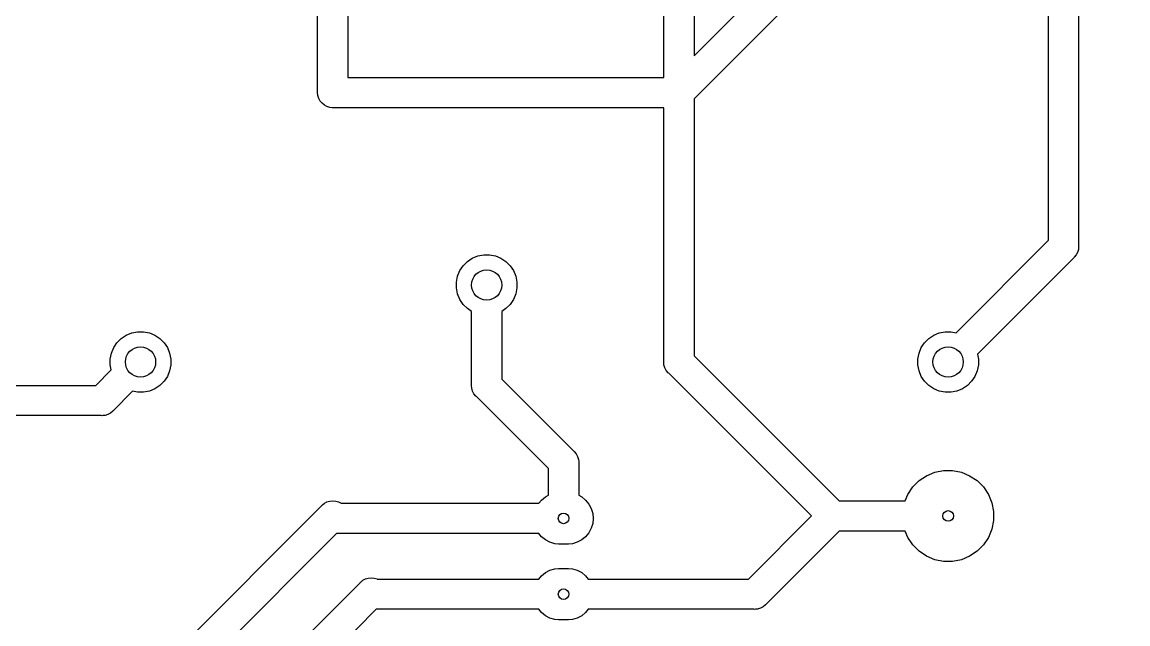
# Model space of a CAD drawing. Extents: x 116.3 to 187.7, y -133.9 to -40.7.
# Drawn here: x 151.03 to 187.55, y -98.81 to -78.96 of the extents above; entities that cross this region are included whole.
import ezdxf

# ---------------------------------------------------------------- set-up
doc = ezdxf.new("R2010")
doc.units = 0
doc.layers.add('BLACK', color=7, linetype='CONTINUOUS')

msp = doc.modelspace()

# ---------------------------------------------------------------- linework, layer by layer
at = {"layer": 'BLACK', "linetype": 'CONTINUOUS'}
for p, q in [((187.546, -67.1609), (173.22, -81.4871)), ((172.22, -80.78), (172.22, -73.24)), ((173.22, -73.24), (173.22, -80.0729)), ((173.22, -80.0729), (180.053, -73.24)), ((184.92, -86.1529), (184.92, -77.0686)), ((185.92, -77.0686), (185.92, -86.3354)), ((160.79, -81.2554), (160.79, -78.32)), ((161.79, -78.32), (161.79, -80.78)), ((161.79, -80.78), (172.22, -80.78)), ((160.788, -81.28), (160.79, -81.2554)), ((160.797, -81.378), (160.788, -81.28)), ((160.826, -81.4723), (160.797, -81.378)), ((160.872, -81.5591), (160.826, -81.4723)), ((160.935, -81.6353), (160.872, -81.5591)), ((161.011, -81.6977), (160.935, -81.6353)), ((161.098, -81.7442), (161.011, -81.6977)), ((161.192, -81.7728), (161.098, -81.7442)), ((161.265, -81.78), (161.192, -81.7728)), ((161.29, -81.7824), (161.265, -81.78)), ((161.315, -81.78), (161.29, -81.7824)), ((172.22, -81.78), (161.315, -81.78)), ((172.22, -90.1454), (172.22, -81.78)), ((173.22, -81.4871), (173.22, -89.9629)), ((181.871, -89.2023), (184.92, -86.1529)), ((185.913, -86.458), (185.884, -86.5523)), ((185.92, -86.3846), (185.913, -86.458)), ((185.92, -86.3354), (185.922, -86.36)), ((185.922, -86.36), (185.92, -86.3846)), ((185.92, -86.3846), (185.92, -86.3846)), ((165.593, -86.9925), (165.733, -86.8532)), ((165.733, -86.8532), (165.896, -86.7438)), ((165.896, -86.7438), (166.078, -86.6684)), ((166.078, -86.6684), (166.272, -86.63)), ((166.272, -86.63), (166.468, -86.63)), ((166.468, -86.63), (166.662, -86.6684)), ((166.662, -86.6684), (166.844, -86.7438)), ((166.844, -86.7438), (167.007, -86.8532)), ((167.007, -86.8532), (167.147, -86.9925)), ((185.756, -86.7309), (182.578, -89.9094)), ((185.775, -86.7153), (185.756, -86.7309)), ((185.838, -86.6391), (185.775, -86.7153)), ((185.884, -86.5523), (185.838, -86.6391)), ((165.408, -87.3383), (165.484, -87.1563)), ((165.484, -87.1563), (165.593, -86.9925)), ((167.147, -86.9925), (167.256, -87.1563)), ((167.256, -87.1563), (167.332, -87.3383)), ((165.37, -87.5315), (165.408, -87.3383)), ((165.37, -87.7285), (165.37, -87.5315)), ((167.332, -87.3383), (167.37, -87.5315)), ((167.37, -87.5315), (167.37, -87.7285)), ((165.408, -87.9217), (165.37, -87.7285)), ((165.484, -88.1037), (165.408, -87.9217)), ((167.332, -87.9217), (167.256, -88.1037)), ((167.37, -87.7285), (167.332, -87.9217)), ((165.593, -88.2675), (165.484, -88.1037)), ((165.733, -88.4068), (165.593, -88.2675)), ((167.147, -88.2675), (167.007, -88.4068)), ((167.256, -88.1037), (167.147, -88.2675)), ((165.87, -88.4986), (165.733, -88.4068)), ((165.87, -90.9154), (165.87, -88.4986)), ((167.007, -88.4068), (166.87, -88.4986)), ((166.87, -88.4986), (166.87, -90.7329)), ((154.163, -89.5325), (154.303, -89.3932)), ((154.303, -89.3932), (154.466, -89.2838)), ((154.466, -89.2838), (154.648, -89.2084)), ((154.648, -89.2084), (154.842, -89.17)), ((154.842, -89.17), (155.038, -89.17)), ((155.038, -89.17), (155.232, -89.2084)), ((155.232, -89.2084), (155.414, -89.2838)), ((155.414, -89.2838), (155.577, -89.3932)), ((155.577, -89.3932), (155.717, -89.5325)), ((180.833, -89.5325), (180.973, -89.3932)), ((180.973, -89.3932), (181.136, -89.2838)), ((181.136, -89.2838), (181.318, -89.2084)), ((181.318, -89.2084), (181.512, -89.17)), ((181.512, -89.17), (181.708, -89.17)), ((181.708, -89.17), (181.871, -89.2023)), ((153.978, -89.8783), (154.054, -89.6963)), ((154.054, -89.6963), (154.163, -89.5325)), ((155.717, -89.5325), (155.826, -89.6963)), ((155.826, -89.6963), (155.902, -89.8783)), ((180.648, -89.8783), (180.724, -89.6963)), ((180.724, -89.6963), (180.833, -89.5325)), ((153.94, -90.0715), (153.978, -89.8783)), ((153.94, -90.2685), (153.94, -90.0715)), ((155.902, -89.8783), (155.94, -90.0715)), ((155.94, -90.0715), (155.94, -90.2685)), ((172.218, -90.17), (172.22, -90.1454)), ((172.227, -90.268), (172.218, -90.17)), ((173.22, -89.9629), (178.007, -94.75)), ((180.61, -90.0715), (180.648, -89.8783)), ((180.61, -90.2685), (180.61, -90.0715)), ((182.578, -89.9094), (182.61, -90.0715)), ((182.61, -90.0715), (182.61, -90.2685)), ((153.463, -90.94), (153.972, -90.4306)), ((153.972, -90.4306), (153.94, -90.2685)), ((155.902, -90.4617), (155.826, -90.6437)), ((155.94, -90.2685), (155.902, -90.4617)), ((172.256, -90.3623), (172.227, -90.268)), ((172.302, -90.4491), (172.256, -90.3623)), ((172.365, -90.5253), (172.302, -90.4491)), ((172.384, -90.5409), (172.365, -90.5253)), ((177.093, -95.25), (172.384, -90.5409)), ((180.648, -90.4617), (180.61, -90.2685)), ((180.724, -90.6437), (180.648, -90.4617)), ((182.572, -90.4617), (182.496, -90.6437)), ((182.61, -90.2685), (182.572, -90.4617)), ((155.717, -90.8075), (155.577, -90.9468)), ((155.826, -90.6437), (155.717, -90.8075)), ((165.868, -90.94), (165.87, -90.9154)), ((166.87, -90.7329), (169.246, -93.1091)), ((180.833, -90.8075), (180.724, -90.6437)), ((180.973, -90.9468), (180.833, -90.8075)), ((182.387, -90.8075), (182.247, -90.9468)), ((182.496, -90.6437), (182.387, -90.8075)), ((140.759, -90.94), (153.463, -90.94)), ((154.679, -91.1377), (154.041, -91.7762)), ((154.842, -91.17), (154.679, -91.1377)), ((155.038, -91.17), (154.842, -91.17)), ((155.232, -91.1316), (155.038, -91.17)), ((155.414, -91.0562), (155.232, -91.1316)), ((155.577, -90.9468), (155.414, -91.0562)), ((165.877, -91.038), (165.868, -90.94)), ((165.906, -91.1323), (165.877, -91.038)), ((165.952, -91.2191), (165.906, -91.1323)), ((166.015, -91.2953), (165.952, -91.2191)), ((181.136, -91.0562), (180.973, -90.9468)), ((181.318, -91.1316), (181.136, -91.0562)), ((181.512, -91.17), (181.318, -91.1316)), ((181.708, -91.17), (181.512, -91.17)), ((181.902, -91.1316), (181.708, -91.17)), ((182.084, -91.0562), (181.902, -91.1316)), ((182.247, -90.9468), (182.084, -91.0562)), ((166.034, -91.3109), (166.015, -91.2953)), ((168.41, -93.6871), (166.034, -91.3109)), ((153.645, -91.94), (140.759, -91.94)), ((153.67, -91.9424), (153.645, -91.94)), ((153.695, -91.94), (153.67, -91.9424)), ((153.768, -91.9328), (153.695, -91.94)), ((153.862, -91.9042), (153.768, -91.9328)), ((153.949, -91.8577), (153.862, -91.9042)), ((154.025, -91.7953), (153.949, -91.8577)), ((154.041, -91.7762), (154.025, -91.7953)), ((169.246, -93.1091), (169.265, -93.1247)), ((169.265, -93.1247), (169.328, -93.2009)), ((169.328, -93.2009), (169.374, -93.2877)), ((169.374, -93.2877), (169.403, -93.382)), ((169.403, -93.382), (169.41, -93.4554)), ((169.41, -93.4554), (169.41, -93.4554)), ((169.41, -93.4554), (169.412, -93.48)), ((169.412, -93.48), (169.41, -93.5045)), ((168.41, -94.5666), (168.41, -93.6871)), ((169.41, -93.5045), (169.41, -94.5666)), ((180.899, -93.9207), (181.172, -93.8076)), ((181.172, -93.8076), (181.462, -93.75)), ((181.462, -93.75), (181.758, -93.75)), ((181.758, -93.75), (182.048, -93.8076)), ((182.048, -93.8076), (182.321, -93.9207)), ((180.445, -94.2938), (180.654, -94.0849)), ((180.654, -94.0849), (180.899, -93.9207)), ((182.321, -93.9207), (182.566, -94.0849)), ((182.566, -94.0849), (182.775, -94.2938)), ((168.31, -94.6198), (168.41, -94.5666)), ((169.41, -94.5666), (169.51, -94.6198)), ((180.194, -94.75), (180.281, -94.5395)), ((180.281, -94.5395), (180.445, -94.2938)), ((182.775, -94.2938), (182.939, -94.5395)), ((182.939, -94.5395), (183.052, -94.8125)), ((153.463, -102.37), (160.919, -94.9138)), ((160.919, -94.9138), (160.935, -94.8947)), ((160.935, -94.8947), (160.954, -94.8791)), ((160.954, -94.8791), (161.011, -94.8323)), ((160.954, -94.8791), (160.954, -94.8791)), ((161.011, -94.8323), (161.098, -94.7858)), ((161.098, -94.7858), (161.142, -94.7725)), ((161.142, -94.7725), (161.192, -94.7572)), ((161.192, -94.7572), (161.29, -94.7476)), ((161.29, -94.7476), (161.388, -94.7572)), ((161.388, -94.7572), (161.482, -94.7858)), ((161.482, -94.7858), (161.482, -94.7858)), ((161.482, -94.7858), (161.565, -94.83)), ((161.565, -94.83), (168.096, -94.83)), ((168.096, -94.83), (168.181, -94.7261)), ((168.181, -94.7261), (168.31, -94.6198)), ((169.51, -94.6198), (169.639, -94.7261)), ((169.639, -94.7261), (169.745, -94.8555)), ((169.745, -94.8555), (169.824, -95.0031)), ((178.007, -94.75), (180.194, -94.75)), ((183.052, -94.8125), (183.11, -95.1023)), ((169.824, -95.0031), (169.873, -95.1634)), ((169.873, -95.1634), (169.889, -95.33)), ((175.013, -97.33), (177.093, -95.25)), ((183.11, -95.1023), (183.11, -95.3977)), ((169.824, -95.6569), (169.745, -95.8045)), ((169.873, -95.4966), (169.824, -95.6569)), ((169.889, -95.33), (169.873, -95.4966)), ((183.11, -95.3977), (183.052, -95.6875)), ((161.417, -95.83), (154.17, -103.077)), ((168.096, -95.83), (161.417, -95.83)), ((168.181, -95.9339), (168.096, -95.83)), ((168.31, -96.0402), (168.181, -95.9339)), ((169.639, -95.9339), (169.51, -96.0402)), ((169.745, -95.8045), (169.639, -95.9339)), ((178.007, -95.75), (175.591, -98.1662)), ((180.194, -95.75), (178.007, -95.75)), ((180.281, -95.9605), (180.194, -95.75)), ((180.445, -96.2062), (180.281, -95.9605)), ((182.939, -95.9605), (182.775, -96.2062)), ((183.052, -95.6875), (182.939, -95.9605)), ((168.458, -96.1191), (168.31, -96.0402)), ((168.618, -96.1677), (168.458, -96.1191)), ((168.743, -96.18), (168.618, -96.1677)), ((169.077, -96.18), (168.743, -96.18)), ((169.202, -96.1677), (169.077, -96.18)), ((169.362, -96.1191), (169.202, -96.1677)), ((169.51, -96.0402), (169.362, -96.1191)), ((180.654, -96.4151), (180.445, -96.2062)), ((182.775, -96.2062), (182.566, -96.4151)), ((180.899, -96.5793), (180.654, -96.4151)), ((181.172, -96.6924), (180.899, -96.5793)), ((181.462, -96.75), (181.172, -96.6924)), ((181.758, -96.75), (181.462, -96.75)), ((182.048, -96.6924), (181.758, -96.75)), ((182.321, -96.5793), (182.048, -96.6924)), ((182.566, -96.4151), (182.321, -96.5793)), ((168.181, -97.2261), (168.31, -97.1198)), ((168.31, -97.1198), (168.458, -97.0409)), ((168.458, -97.0409), (168.618, -96.9923)), ((168.618, -96.9923), (168.743, -96.98)), ((168.743, -96.98), (169.077, -96.98)), ((169.077, -96.98), (169.202, -96.9923)), ((169.202, -96.9923), (169.362, -97.0409)), ((169.362, -97.0409), (169.51, -97.1198)), ((169.51, -97.1198), (169.639, -97.2261)), ((158.414, -101.229), (162.189, -97.4538)), ((162.189, -97.4538), (162.205, -97.4347)), ((162.205, -97.4347), (162.224, -97.4191)), ((162.224, -97.4191), (162.281, -97.3723)), ((162.224, -97.4191), (162.224, -97.4191)), ((162.281, -97.3723), (162.368, -97.3258)), ((162.368, -97.3258), (162.462, -97.2972)), ((162.462, -97.2972), (162.56, -97.2876)), ((162.56, -97.2876), (162.658, -97.2972)), ((162.658, -97.2972), (162.752, -97.3258)), ((162.752, -97.3258), (162.76, -97.33)), ((162.76, -97.33), (168.096, -97.33)), ((168.096, -97.33), (168.181, -97.2261)), ((169.639, -97.2261), (169.724, -97.33)), ((169.724, -97.33), (175.013, -97.33)), ((175.575, -98.1853), (175.499, -98.2477)), ((175.591, -98.1662), (175.575, -98.1853)), ((162.727, -98.33), (159.25, -101.807)), ((168.096, -98.33), (162.727, -98.33)), ((168.181, -98.4339), (168.096, -98.33)), ((168.31, -98.5402), (168.181, -98.4339)), ((168.458, -98.6191), (168.31, -98.5402)), ((169.51, -98.5402), (169.362, -98.6191)), ((169.639, -98.4339), (169.51, -98.5402)), ((169.724, -98.33), (169.639, -98.4339)), ((175.195, -98.33), (169.724, -98.33)), ((175.22, -98.3324), (175.195, -98.33)), ((175.245, -98.33), (175.22, -98.3324)), ((175.318, -98.3228), (175.245, -98.33)), ((175.412, -98.2942), (175.318, -98.3228)), ((175.499, -98.2477), (175.412, -98.2942)), ((168.618, -98.6677), (168.458, -98.6191)), ((168.743, -98.68), (168.618, -98.6677)), ((169.077, -98.68), (168.743, -98.68)), ((169.202, -98.6677), (169.077, -98.68)), ((169.362, -98.6191), (169.202, -98.6677))]:
    msp.add_line(p, q, dxfattribs=at)
at = {"layer": 'BLACK'}
for centre, radius in [((166.37, -87.63), 0.5), ((154.94, -90.17), 0.5), ((181.61, -90.17), 0.5), ((168.91, -95.33), 0.175), ((181.61, -95.25), 0.175), ((168.91, -97.83), 0.175)]:
    msp.add_circle(centre, radius, dxfattribs=at)

doc.saveas('drawing.dxf')
